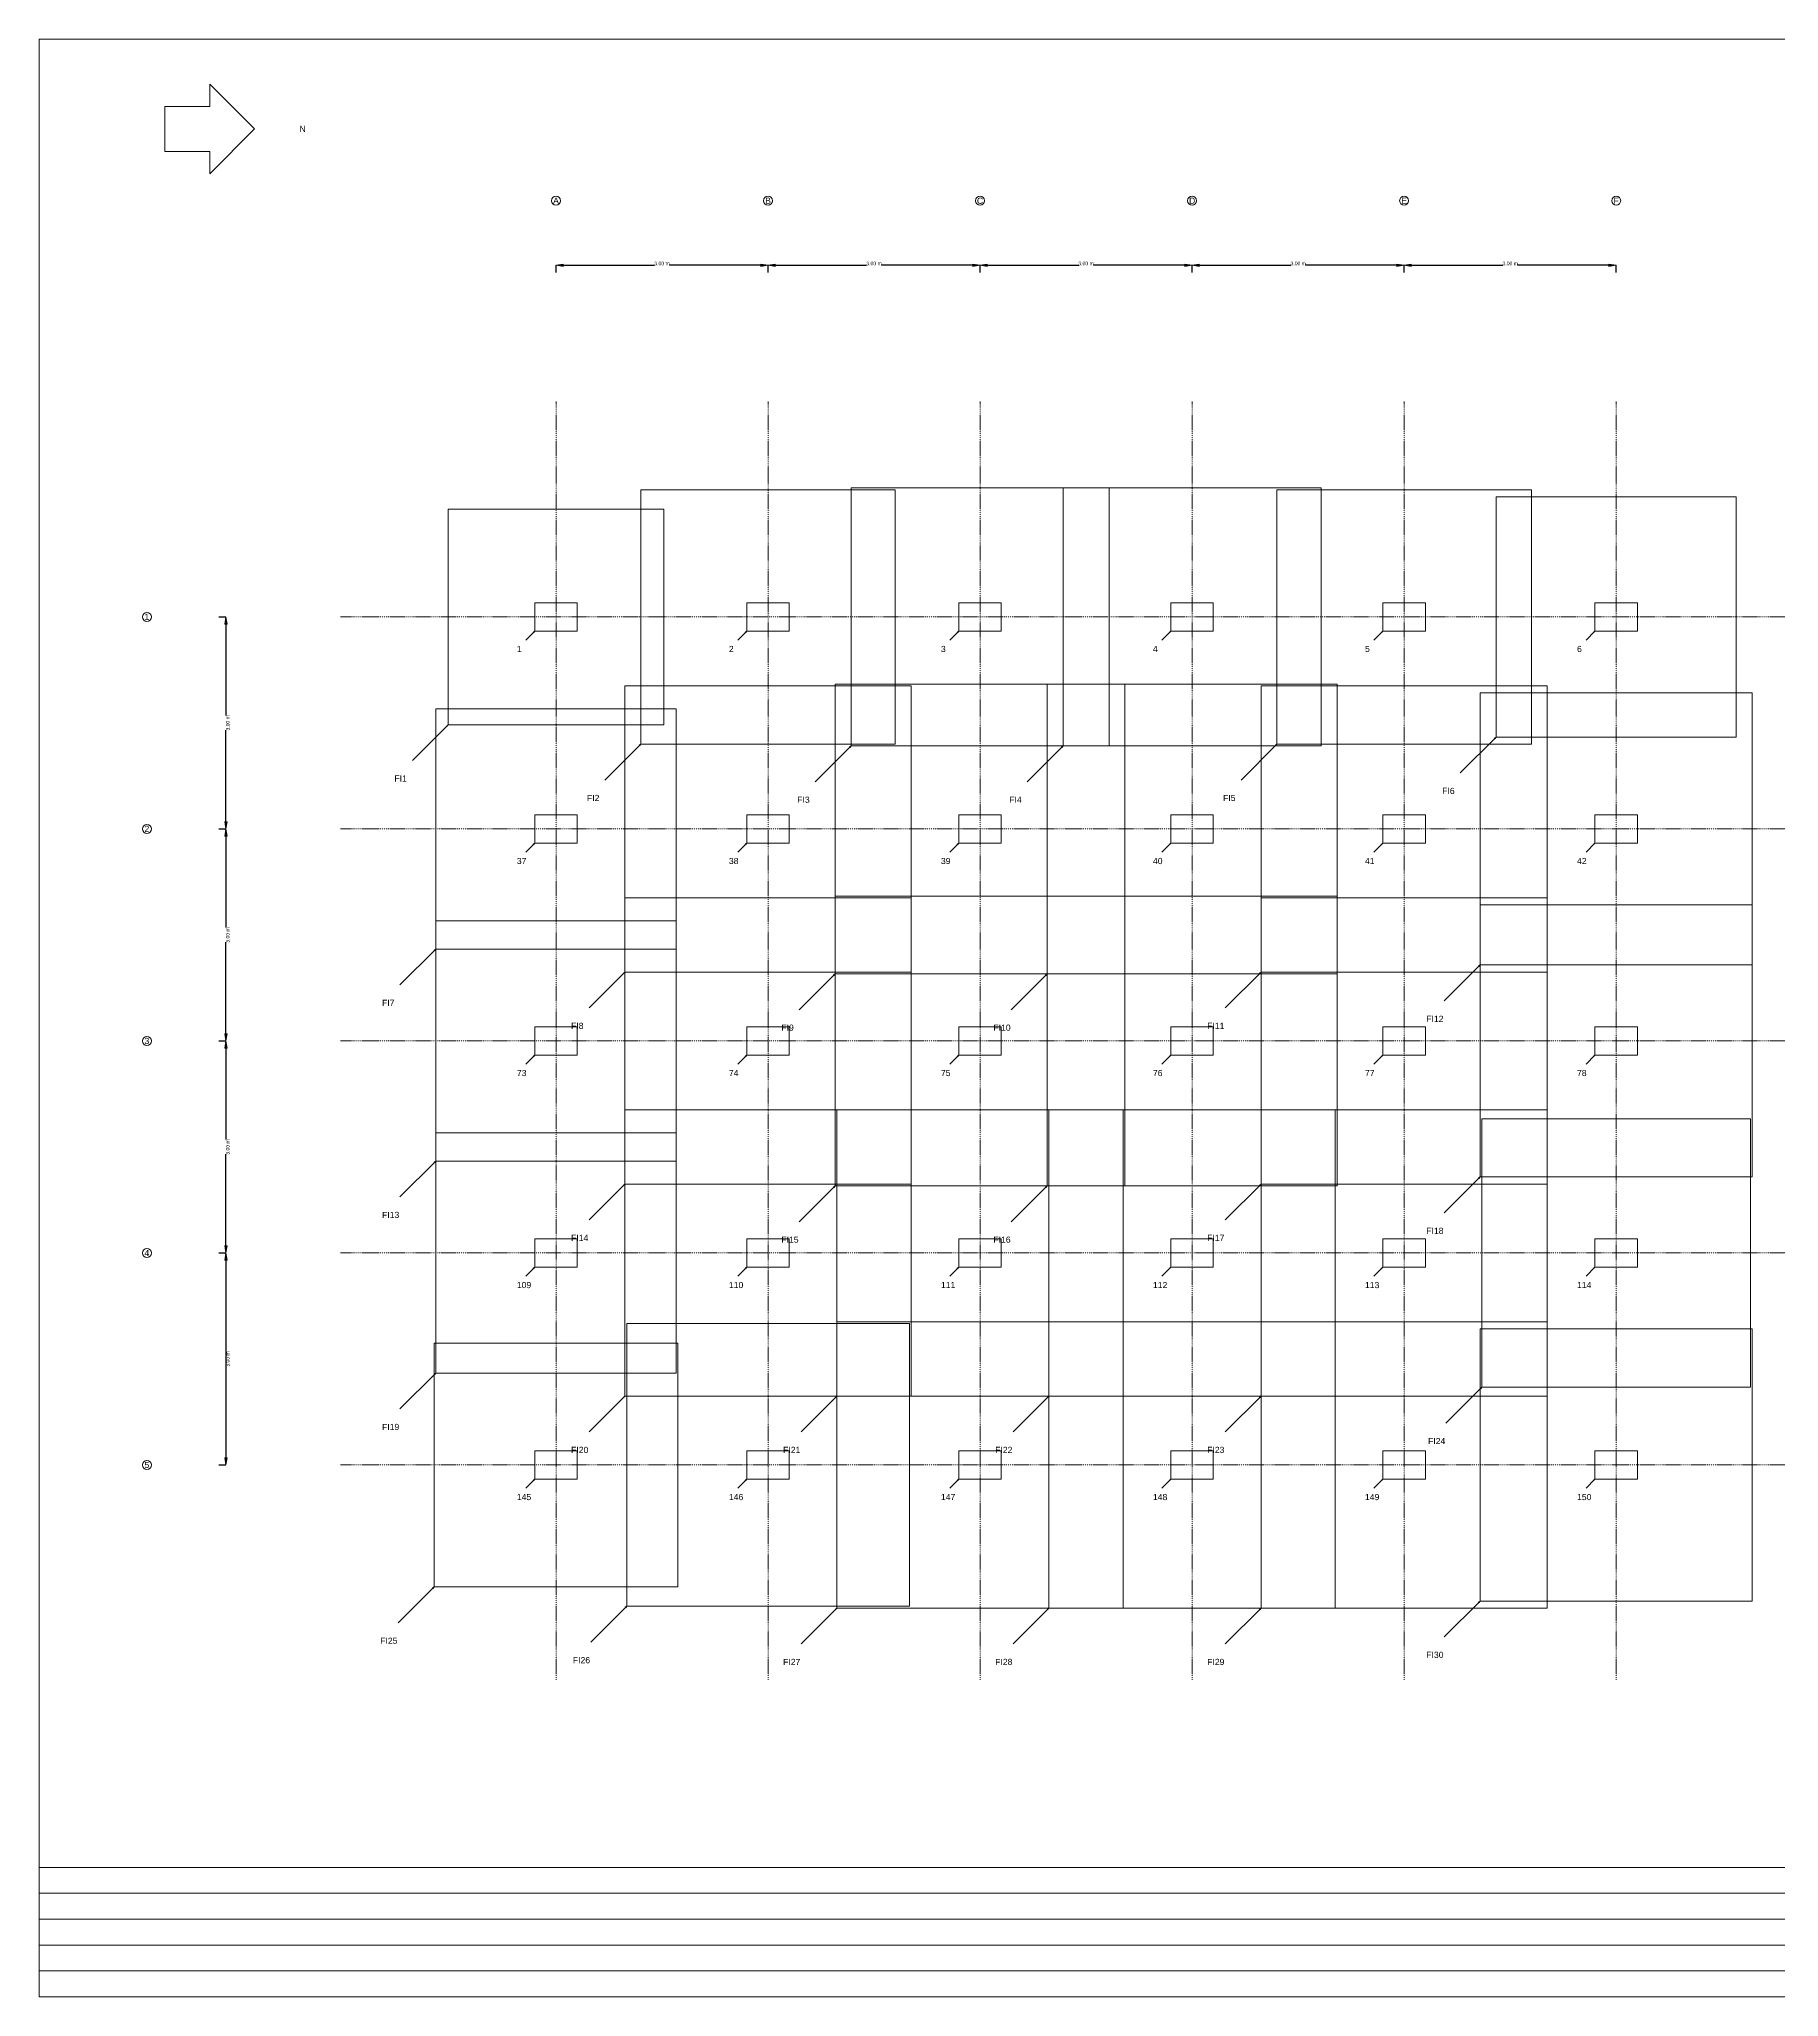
# Model space of a CAD drawing. Header units: inches. Extents: x -473 to 1009, y -319 to 772.
# Drawn here: x -473 to 496, y -319 to 772 of the extents above; entities that cross this region are included whole.
import ezdxf
from ezdxf.enums import TextEntityAlignment as Align

# ---------------------------------------------------------------- set-up
doc = ezdxf.new("R2010")
doc.units = ezdxf.units.IN
doc.header["$MEASUREMENT"] = 0
doc.linetypes.add('DASHDOT', pattern=[1, 0.5, -0.25, 0, -0.25])
doc.layers.get('0').update_dxf_attribs({"lineweight": 0})
doc.styles.get("Standard").update_dxf_attribs({"font": 'arial.ttf'})
doc.dimstyles.new('BC_DimP1', dxfattribs={"dimtxt": 2, "dimasz": 4, "dimexe": 0, "dimexo": 0, "dimgap": 0, "dimtad": 1, "dimdec": 4, "dimzin": 0, "dimdsep": 46, "dimtxsty": 'Standard', "dimblk": 'VDDIM_DEFAULT', "dimcen": 0.09, "dimclre": 82, "dimclrt": 2, "dimadec": 0, "dimazin": 0, "dimtfac": 1, "dimtdec": 4, "dimtix": 1, "dimtmove": 0, "dimatfit": 3, "dimfxl": 0, "dimtolj": 1, "dimtzin": 0, "dimarcsym": 0})

# ---------------------------------------------------------------- blocks, each defined once
blk = doc.blocks.new('VDDIM_DEFAULT')
at = {"linetype": 'Continuous'}
blk.add_hatch(color=0, dxfattribs=at).paths.add_polyline_path([(0, 0), (-1, -0.1665), (-1, 0.1665)], flags=0)
at = {"color": 0, "linetype": 'Continuous'}
blk.add_lwpolyline([(0, 0), (-1, -0.1665), (-1, 0.1665), (0, 0)], dxfattribs=at)
blk = doc.blocks.new('*D4')
at = {"color": 82, "lineweight": -2}
for p, q in [((-185.1, 641.6), (-185.1, 645.6)), ((-67, 641.6), (-67, 645.6))]:
    blk.add_line(p, q, dxfattribs=at)
at = {"color": 0, "lineweight": -2}
for p, q in [((-181.1, 645.6), (-130.2, 645.6)), ((-71, 645.6), (-122, 645.6))]:
    blk.add_line(p, q, dxfattribs=at)
at = {"layer": 'Defpoints', "color": 0}
for p in [(-67, 645.6), (-185.1, 641.6), (-67, 641.6)]:
    blk.add_point(p, dxfattribs=at)
at = {"color": 0, "lineweight": -2, "xscale": 4, "yscale": 4, "zscale": 4, "rotation": 180}
blk.add_blockref('VDDIM_DEFAULT', (-185.1, 645.6), dxfattribs=at)
at = {"color": 0, "lineweight": -2, "xscale": 4, "yscale": 4, "zscale": 4}
blk.add_blockref('VDDIM_DEFAULT', (-67, 645.6), dxfattribs=at)
at = {"color": 2, "insert": (-126.1, 646.6), "char_height": 2, "attachment_point": 5}
blk.add_mtext('3.00 m', dxfattribs=at)
blk = doc.blocks.new('*D5')
at = {"color": 82, "lineweight": -2}
for p, q in [((-67, 641.6), (-67, 645.6)), ((51.1, 641.6), (51.1, 645.6))]:
    blk.add_line(p, q, dxfattribs=at)
at = {"color": 0, "lineweight": -2}
for p, q in [((-63, 645.6), (-12.1, 645.6)), ((47.1, 645.6), (-3.9, 645.6))]:
    blk.add_line(p, q, dxfattribs=at)
at = {"layer": 'Defpoints', "color": 0}
for p in [(51.1, 645.6), (-67, 641.6), (51.1, 641.6)]:
    blk.add_point(p, dxfattribs=at)
at = {"color": 0, "lineweight": -2, "xscale": 4, "yscale": 4, "zscale": 4, "rotation": 180}
blk.add_blockref('VDDIM_DEFAULT', (-67, 645.6), dxfattribs=at)
at = {"color": 0, "lineweight": -2, "xscale": 4, "yscale": 4, "zscale": 4}
blk.add_blockref('VDDIM_DEFAULT', (51.1, 645.6), dxfattribs=at)
at = {"color": 2, "insert": (-8, 646.6), "char_height": 2, "attachment_point": 5}
blk.add_mtext('3.00 m', dxfattribs=at)
blk = doc.blocks.new('*D6')
at = {"color": 82, "lineweight": -2}
for p, q in [((51.1, 641.6), (51.1, 645.6)), ((169.2, 641.6), (169.2, 645.6))]:
    blk.add_line(p, q, dxfattribs=at)
at = {"color": 0, "lineweight": -2}
for p, q in [((55.1, 645.6), (106.1, 645.6)), ((165.2, 645.6), (114.2, 645.6))]:
    blk.add_line(p, q, dxfattribs=at)
at = {"layer": 'Defpoints', "color": 0}
for p in [(169.2, 645.6), (51.1, 641.6), (169.2, 641.6)]:
    blk.add_point(p, dxfattribs=at)
at = {"color": 0, "lineweight": -2, "xscale": 4, "yscale": 4, "zscale": 4, "rotation": 180}
blk.add_blockref('VDDIM_DEFAULT', (51.1, 645.6), dxfattribs=at)
at = {"color": 0, "lineweight": -2, "xscale": 4, "yscale": 4, "zscale": 4}
blk.add_blockref('VDDIM_DEFAULT', (169.2, 645.6), dxfattribs=at)
at = {"color": 2, "insert": (110.1, 646.6), "char_height": 2, "attachment_point": 5}
blk.add_mtext('3.00 m', dxfattribs=at)
blk = doc.blocks.new('*D7')
at = {"color": 82, "lineweight": -2}
for p, q in [((169.2, 641.6), (169.2, 645.6)), ((287.3, 641.6), (287.3, 645.6))]:
    blk.add_line(p, q, dxfattribs=at)
at = {"color": 0, "lineweight": -2}
for p, q in [((173.2, 645.6), (224.2, 645.6)), ((283.3, 645.6), (232.3, 645.6))]:
    blk.add_line(p, q, dxfattribs=at)
at = {"layer": 'Defpoints', "color": 0}
for p in [(287.3, 645.6), (169.2, 641.6), (287.3, 641.6)]:
    blk.add_point(p, dxfattribs=at)
at = {"color": 0, "lineweight": -2, "xscale": 4, "yscale": 4, "zscale": 4, "rotation": 180}
blk.add_blockref('VDDIM_DEFAULT', (169.2, 645.6), dxfattribs=at)
at = {"color": 0, "lineweight": -2, "xscale": 4, "yscale": 4, "zscale": 4}
blk.add_blockref('VDDIM_DEFAULT', (287.3, 645.6), dxfattribs=at)
at = {"color": 2, "insert": (228.3, 646.6), "char_height": 2, "attachment_point": 5}
blk.add_mtext('3.00 m', dxfattribs=at)
blk = doc.blocks.new('*D8')
at = {"color": 82, "lineweight": -2}
for p, q in [((287.3, 641.6), (287.3, 645.6)), ((405.4, 641.6), (405.4, 645.6))]:
    blk.add_line(p, q, dxfattribs=at)
at = {"color": 0, "lineweight": -2}
for p, q in [((291.3, 645.6), (342.3, 645.6)), ((401.4, 645.6), (350.4, 645.6))]:
    blk.add_line(p, q, dxfattribs=at)
at = {"layer": 'Defpoints', "color": 0}
for p in [(405.4, 645.6), (287.3, 641.6), (405.4, 641.6)]:
    blk.add_point(p, dxfattribs=at)
at = {"color": 0, "lineweight": -2, "xscale": 4, "yscale": 4, "zscale": 4, "rotation": 180}
blk.add_blockref('VDDIM_DEFAULT', (287.3, 645.6), dxfattribs=at)
at = {"color": 0, "lineweight": -2, "xscale": 4, "yscale": 4, "zscale": 4}
blk.add_blockref('VDDIM_DEFAULT', (405.4, 645.6), dxfattribs=at)
at = {"color": 2, "insert": (346.4, 646.6), "char_height": 2, "attachment_point": 5}
blk.add_mtext('3.00 m', dxfattribs=at)
blk = doc.blocks.new('*D9')
at = {"color": 82, "lineweight": -2}
for p, q in [((-373, 449.7), (-369, 449.7)), ((-373, 331.6), (-369, 331.6))]:
    blk.add_line(p, q, dxfattribs=at)
at = {"color": 0, "lineweight": -2}
for p, q in [((-369, 445.7), (-369, 394.7)), ((-369, 335.6), (-369, 386.6))]:
    blk.add_line(p, q, dxfattribs=at)
at = {"layer": 'Defpoints', "color": 0}
for p in [(-373, 449.7), (-373, 331.6), (-369, 331.6)]:
    blk.add_point(p, dxfattribs=at)
at = {"color": 0, "lineweight": -2, "xscale": 4, "yscale": 4, "zscale": 4}
for p, rotation in [((-369, 449.7), 90), ((-369, 331.6), 270)]:
    blk.add_blockref('VDDIM_DEFAULT', p, dxfattribs=dict(at, rotation=rotation))
at = {"color": 2, "insert": (-368, 390.7), "char_height": 2, "attachment_point": 5, "rotation": 90}
blk.add_mtext('3.00 m', dxfattribs=at)
blk = doc.blocks.new('*D10')
at = {"color": 82, "lineweight": -2}
for p, q in [((-373, 331.6), (-369, 331.6)), ((-373, 213.5), (-369, 213.5))]:
    blk.add_line(p, q, dxfattribs=at)
at = {"color": 0, "lineweight": -2}
for p, q in [((-369, 327.6), (-369, 276.6)), ((-369, 217.5), (-369, 268.5))]:
    blk.add_line(p, q, dxfattribs=at)
at = {"layer": 'Defpoints', "color": 0}
for p in [(-373, 331.6), (-373, 213.5), (-369, 213.5)]:
    blk.add_point(p, dxfattribs=at)
at = {"color": 0, "lineweight": -2, "xscale": 4, "yscale": 4, "zscale": 4}
for p, rotation in [((-369, 331.6), 90), ((-369, 213.5), 270)]:
    blk.add_blockref('VDDIM_DEFAULT', p, dxfattribs=dict(at, rotation=rotation))
at = {"color": 2, "insert": (-368, 272.5), "char_height": 2, "attachment_point": 5, "rotation": 90}
blk.add_mtext('3.00 m', dxfattribs=at)
blk = doc.blocks.new('*D11')
at = {"color": 82, "lineweight": -2}
for p, q in [((-373, 213.5), (-369, 213.5)), ((-373, 95.4), (-369, 95.4))]:
    blk.add_line(p, q, dxfattribs=at)
at = {"color": 0, "lineweight": -2}
for p, q in [((-369, 209.5), (-369, 158.5)), ((-369, 99.4), (-369, 150.4))]:
    blk.add_line(p, q, dxfattribs=at)
at = {"layer": 'Defpoints', "color": 0}
for p in [(-373, 213.5), (-373, 95.4), (-369, 95.4)]:
    blk.add_point(p, dxfattribs=at)
at = {"color": 0, "lineweight": -2, "xscale": 4, "yscale": 4, "zscale": 4}
for p, rotation in [((-369, 213.5), 90), ((-369, 95.4), 270)]:
    blk.add_blockref('VDDIM_DEFAULT', p, dxfattribs=dict(at, rotation=rotation))
at = {"color": 2, "insert": (-368, 154.4), "char_height": 2, "attachment_point": 5, "rotation": 90}
blk.add_mtext('3.00 m', dxfattribs=at)
blk = doc.blocks.new('*D12')
at = {"color": 82, "lineweight": -2}
for p, q in [((-373, 95.4), (-369, 95.4)), ((-373, -22.7), (-369, -22.7))]:
    blk.add_line(p, q, dxfattribs=at)
at = {"color": 0, "lineweight": -2}
blk.add_line((-369, 91.4), (-369, -18.7), dxfattribs=at)
at = {"layer": 'Defpoints', "color": 0}
for p in [(-373, 95.4), (-373, -22.7), (-369, -22.7)]:
    blk.add_point(p, dxfattribs=at)
at = {"color": 0, "lineweight": -2, "xscale": 4, "yscale": 4, "zscale": 4}
for p, rotation in [((-369, 95.4), 90), ((-369, -22.7), 270)]:
    blk.add_blockref('VDDIM_DEFAULT', p, dxfattribs=dict(at, rotation=rotation))
at = {"color": 2, "insert": (-368, 36.3), "char_height": 2, "attachment_point": 5, "rotation": 90}
blk.add_mtext('3.00 m', dxfattribs=at)

msp = doc.modelspace()

# ---------------------------------------------------------------- hatches: boundary and pattern name
at = {"lineweight": 0}
for points in [[(-196.94436, 441.84027), (-197.81038, 441.34027), (-197.44436, 440.97424)], [(-78.83412, 441.84027), (-79.70014, 441.34027), (-79.33412, 440.97424)], [(39.27612, 441.84027), (38.4101, 441.34027), (38.77612, 440.97424)], [(157.38636, 441.84027), (156.52034, 441.34027), (156.88636, 440.97424)], [(275.4966, 441.84027), (274.63058, 441.34027), (274.9966, 440.97424)], [(393.60684, 441.84027), (392.74082, 441.34027), (393.10684, 440.97424)], [(-245.1727, 389.67492), (-246.03873, 389.17492), (-245.6727, 388.80889)], [(338.48873, 382.78515), (337.62271, 382.28515), (337.98873, 381.91913)], [(-137.88924, 378.84814), (-138.75526, 378.34814), (-138.38924, 377.98212)], [(-20.76325, 377.86389), (-21.62927, 377.36389), (-21.26325, 376.99787)], [(97.34699, 377.86389), (96.48097, 377.36389), (96.84699, 376.99787)], [(216.44148, 378.84814), (215.57546, 378.34814), (215.94148, 377.98212)], [(-196.94436, 323.73003), (-197.81038, 323.23003), (-197.44436, 322.864)], [(-78.83412, 323.73003), (-79.70014, 323.23003), (-79.33412, 322.864)], [(39.27612, 323.73003), (38.4101, 323.23003), (38.77612, 322.864)], [(157.38636, 323.73003), (156.52034, 323.23003), (156.88636, 322.864)], [(275.4966, 323.73003), (274.63058, 323.23003), (274.9966, 322.864)], [(393.60684, 323.73003), (392.74082, 323.23003), (393.10684, 322.864)], [(-252.06247, 264.67491), (-252.92849, 264.17491), (-252.56247, 263.80889)], [(-146.7475, 251.87964), (-147.61353, 251.37964), (-147.2475, 251.01361)], [(-29.62151, 250.89538), (-30.48754, 250.39538), (-30.12151, 250.02936)], [(88.48873, 250.89538), (87.6227, 250.39538), (87.98873, 250.02936)], [(207.58322, 251.87964), (206.71719, 251.37964), (207.08322, 251.01361)], [(329.63047, 255.81664), (328.76444, 255.31664), (329.13047, 254.95062)], [(-196.94436, 205.61979), (-197.81038, 205.11979), (-197.44436, 204.75376)], [(-78.83412, 205.61979), (-79.70014, 205.11979), (-79.33412, 204.75376)], [(39.27612, 205.61979), (38.4101, 205.11979), (38.77612, 204.75376)], [(157.38636, 205.61979), (156.52034, 205.11979), (156.88636, 204.75376)], [(275.4966, 205.61979), (274.63058, 205.11979), (274.9966, 204.75376)], [(393.60684, 205.61979), (392.74082, 205.11979), (393.10684, 204.75376)], [(-252.06247, 146.56467), (-252.92849, 146.06467), (-252.56247, 145.69865)], [(-146.7475, 133.7694), (-147.61353, 133.2694), (-147.2475, 132.90337)], [(-29.62151, 132.78514), (-30.48754, 132.28514), (-30.12151, 131.91912)], [(88.48873, 132.78514), (87.6227, 132.28514), (87.98873, 131.91912)], [(207.58322, 133.7694), (206.71719, 133.2694), (207.08322, 132.90337)], [(329.63047, 137.7064), (328.76444, 137.2064), (329.13047, 136.84038)], [(-196.94436, 87.50955), (-197.81038, 87.00955), (-197.44436, 86.64352)], [(-78.83412, 87.50955), (-79.70014, 87.00955), (-79.33412, 86.64352)], [(39.27612, 87.50955), (38.4101, 87.00955), (38.77612, 86.64352)], [(157.38636, 87.50955), (156.52034, 87.00955), (156.88636, 86.64352)], [(275.4966, 87.50955), (274.63058, 87.00955), (274.9966, 86.64352)], [(393.60684, 87.50955), (392.74082, 87.00955), (393.10684, 86.64352)], [(-252.06247, 28.45443), (-252.92849, 27.95443), (-252.56247, 27.58841)], [(-146.7475, 15.65916), (-147.61353, 15.15916), (-147.2475, 14.79313)], [(-28.63726, 15.65916), (-29.50329, 15.15916), (-29.13726, 14.79313)], [(89.47298, 15.65916), (88.60695, 15.15916), (88.97298, 14.79313)], [(207.58322, 15.65916), (206.71719, 15.15916), (207.08322, 14.79313)], [(330.61472, 20.58042), (329.74869, 20.08042), (330.11472, 19.71439)], [(-196.94436, -30.60069), (-197.81038, -31.10069), (-197.44436, -31.46672)], [(-78.83412, -30.60069), (-79.70014, -31.10069), (-79.33412, -31.46672)], [(39.27612, -30.60069), (38.4101, -31.10069), (38.77612, -31.46672)], [(157.38636, -30.60069), (156.52034, -31.10069), (156.88636, -31.46672)], [(275.4966, -30.60069), (274.63058, -31.10069), (274.9966, -31.46672)], [(393.60684, -30.60069), (392.74082, -31.10069), (393.10684, -31.46672)], [(-253.04672, -90.64006), (-253.91274, -91.14006), (-253.54672, -91.50609)], [(-145.76325, -101.46683), (-146.62928, -101.96683), (-146.26325, -102.33286)], [(-28.63726, -102.45108), (-29.50329, -102.95108), (-29.13726, -103.31711)], [(89.47298, -102.45108), (88.60695, -102.95108), (88.97298, -103.31711)], [(207.58322, -102.45108), (206.71719, -102.95108), (207.08322, -103.31711)], [(329.63047, -98.51408), (328.76444, -99.01408), (329.13047, -99.3801)]]:
    msp.add_hatch(color=210, dxfattribs=at).paths.add_polyline_path(points, flags=0)

# ---------------------------------------------------------------- linework, layer by layer
at = {"color": 252, "lineweight": 0}
for p, q in [((1009.13873, 771.567), (-473.04672, 771.567)), ((-473.04672, 771.567), (-473.04672, -319.02947)), ((-473.04672, -246.88081), (515.07691, -246.88081)), ((-473.04672, -261.31055), (515.07691, -261.31055)), ((-473.04672, -275.74028), (515.07691, -275.74028)), ((-473.04672, -290.17001), (515.07691, -290.17001)), ((-473.04672, -304.59974), (515.07691, -304.59974)), ((-473.04672, -319.02947), (1009.13873, -319.02947)), ((21.0151, -319.02947), (21.0151, -319.02947))]:
    msp.add_line(p, q, dxfattribs=at)
at = {"color": 50, "lineweight": 0}
for p, q in [((-378.04672, 734.06468), (-378.04672, 746.56468)), ((-378.04672, 746.56468), (-353.04672, 721.56468)), ((-403.04672, 734.06468), (-378.04672, 734.06468)), ((-403.04672, 709.06468), (-403.04672, 734.06468)), ((-353.04672, 721.56468), (-378.04672, 696.56468)), ((-378.04672, 709.06468), (-403.04672, 709.06468)), ((-378.04672, 696.56468), (-378.04672, 709.06468)), ((-137.88924, 520.58043), (3.84305, 520.58043)), ((-137.88924, 378.84814), (-137.88924, 520.58043)), ((-20.76325, 521.56468), (122.93754, 521.56468)), ((-20.76325, 377.86389), (-20.76325, 521.56468)), ((3.84305, 520.58043), (3.84305, 378.84814)), ((97.34699, 521.56468), (241.04778, 521.56468)), ((97.34699, 377.86389), (97.34699, 521.56468)), ((122.93754, 521.56468), (122.93754, 377.86389)), ((216.44148, 520.58043), (358.17377, 520.58043)), ((216.44148, 378.84814), (216.44148, 520.58043)), ((241.04778, 521.56468), (241.04778, 377.86389)), ((338.48873, 516.64342), (472.347, 516.64342)), ((338.48873, 382.78515), (338.48873, 516.64342)), ((358.17377, 520.58043), (358.17377, 378.84814)), ((472.347, 516.64342), (472.347, 382.78515)), ((-245.1727, 509.75366), (-125.09396, 509.75366)), ((-245.1727, 389.67492), (-245.1727, 509.75366)), ((-125.09396, 509.75366), (-125.09396, 389.67492)), ((-196.94436, 457.5883), (-173.32231, 457.5883)), ((-196.94436, 441.84027), (-196.94436, 457.5883)), ((-173.32231, 457.5883), (-173.32231, 441.84027)), ((-78.83412, 457.5883), (-55.21207, 457.5883)), ((-78.83412, 441.84027), (-78.83412, 457.5883)), ((-55.21207, 457.5883), (-55.21207, 441.84027)), ((39.27612, 457.5883), (62.89817, 457.5883)), ((39.27612, 441.84027), (39.27612, 457.5883)), ((62.89817, 457.5883), (62.89817, 441.84027)), ((157.38636, 457.5883), (181.00841, 457.5883)), ((157.38636, 441.84027), (157.38636, 457.5883)), ((181.00841, 457.5883), (181.00841, 441.84027)), ((275.4966, 457.5883), (299.11865, 457.5883)), ((275.4966, 441.84027), (275.4966, 457.5883)), ((299.11865, 457.5883), (299.11865, 441.84027)), ((393.60684, 457.5883), (417.22889, 457.5883)), ((393.60684, 441.84027), (393.60684, 457.5883)), ((417.22889, 457.5883), (417.22889, 441.84027)), ((-173.32231, 441.84027), (-196.94436, 441.84027)), ((-55.21207, 441.84027), (-78.83412, 441.84027)), ((62.89817, 441.84027), (39.27612, 441.84027)), ((181.00841, 441.84027), (157.38636, 441.84027)), ((299.11865, 441.84027), (275.4966, 441.84027)), ((417.22889, 441.84027), (393.60684, 441.84027)), ((-146.7475, 411.32846), (12.70132, 411.32846)), ((-146.7475, 251.87964), (-146.7475, 411.32846)), ((-29.62151, 412.31271), (131.79581, 412.31271)), ((-29.62151, 250.89538), (-29.62151, 412.31271)), ((12.70132, 411.32846), (12.70132, 251.87964)), ((88.48873, 412.31271), (249.90605, 412.31271)), ((88.48873, 250.89538), (88.48873, 412.31271)), ((131.79581, 412.31271), (131.79581, 250.89538)), ((207.58322, 411.32846), (367.03204, 411.32846)), ((207.58322, 251.87964), (207.58322, 411.32846)), ((249.90605, 412.31271), (249.90605, 250.89538)), ((329.63047, 407.39145), (481.20527, 407.39145)), ((329.63047, 255.81664), (329.63047, 407.39145)), ((367.03204, 411.32846), (367.03204, 251.87964)), ((481.20527, 407.39145), (481.20527, 255.81664)), ((-252.06247, 398.53318), (-118.2042, 398.53318)), ((-252.06247, 264.67491), (-252.06247, 398.53318)), ((-118.2042, 398.53318), (-118.2042, 264.67491)), ((-125.09396, 389.67492), (-245.1727, 389.67492)), ((472.347, 382.78515), (338.48873, 382.78515)), ((3.84305, 378.84814), (-137.88924, 378.84814)), ((122.93754, 377.86389), (-20.76325, 377.86389)), ((241.04778, 377.86389), (97.34699, 377.86389)), ((358.17377, 378.84814), (216.44148, 378.84814)), ((-196.94436, 339.47806), (-173.32231, 339.47806)), ((-196.94436, 323.73003), (-196.94436, 339.47806)), ((-173.32231, 339.47806), (-173.32231, 323.73003)), ((-78.83412, 339.47806), (-55.21207, 339.47806)), ((-78.83412, 323.73003), (-78.83412, 339.47806)), ((-55.21207, 339.47806), (-55.21207, 323.73003)), ((39.27612, 339.47806), (62.89817, 339.47806)), ((39.27612, 323.73003), (39.27612, 339.47806)), ((62.89817, 339.47806), (62.89817, 323.73003)), ((157.38636, 339.47806), (181.00841, 339.47806)), ((157.38636, 323.73003), (157.38636, 339.47806)), ((181.00841, 339.47806), (181.00841, 323.73003)), ((275.4966, 339.47806), (299.11865, 339.47806)), ((275.4966, 323.73003), (275.4966, 339.47806)), ((299.11865, 339.47806), (299.11865, 323.73003)), ((393.60684, 339.47806), (417.22889, 339.47806)), ((393.60684, 323.73003), (393.60684, 339.47806)), ((417.22889, 339.47806), (417.22889, 323.73003)), ((-173.32231, 323.73003), (-196.94436, 323.73003)), ((-55.21207, 323.73003), (-78.83412, 323.73003)), ((62.89817, 323.73003), (39.27612, 323.73003)), ((181.00841, 323.73003), (157.38636, 323.73003)), ((299.11865, 323.73003), (275.4966, 323.73003)), ((417.22889, 323.73003), (393.60684, 323.73003)), ((-146.7475, 293.21822), (12.70132, 293.21822)), ((-146.7475, 133.7694), (-146.7475, 293.21822)), ((-29.62151, 294.20247), (131.79581, 294.20247)), ((-29.62151, 132.78514), (-29.62151, 294.20247)), ((12.70132, 293.21822), (12.70132, 133.7694)), ((88.48873, 294.20247), (249.90605, 294.20247)), ((88.48873, 132.78514), (88.48873, 294.20247)), ((131.79581, 294.20247), (131.79581, 132.78514)), ((207.58322, 293.21822), (367.03204, 293.21822)), ((207.58322, 133.7694), (207.58322, 293.21822)), ((249.90605, 294.20247), (249.90605, 132.78514)), ((329.63047, 289.28121), (481.20527, 289.28121)), ((329.63047, 137.7064), (329.63047, 289.28121)), ((367.03204, 293.21822), (367.03204, 133.7694)), ((481.20527, 289.28121), (481.20527, 137.7064)), ((-252.06247, 280.42294), (-118.2042, 280.42294)), ((-252.06247, 146.56467), (-252.06247, 280.42294)), ((-118.2042, 280.42294), (-118.2042, 146.56467)), ((-118.2042, 264.67491), (-252.06247, 264.67491)), ((12.70132, 251.87964), (-146.7475, 251.87964)), ((131.79581, 250.89538), (-29.62151, 250.89538)), ((249.90605, 250.89538), (88.48873, 250.89538)), ((367.03204, 251.87964), (207.58322, 251.87964)), ((481.20527, 255.81664), (329.63047, 255.81664)), ((-196.94436, 221.36782), (-173.32231, 221.36782)), ((-196.94436, 205.61979), (-196.94436, 221.36782)), ((-173.32231, 221.36782), (-173.32231, 205.61979)), ((-78.83412, 221.36782), (-55.21207, 221.36782)), ((-78.83412, 205.61979), (-78.83412, 221.36782)), ((-55.21207, 221.36782), (-55.21207, 205.61979)), ((39.27612, 221.36782), (62.89817, 221.36782)), ((39.27612, 205.61979), (39.27612, 221.36782)), ((62.89817, 221.36782), (62.89817, 205.61979)), ((157.38636, 221.36782), (181.00841, 221.36782)), ((157.38636, 205.61979), (157.38636, 221.36782)), ((181.00841, 221.36782), (181.00841, 205.61979)), ((275.4966, 221.36782), (299.11865, 221.36782)), ((275.4966, 205.61979), (275.4966, 221.36782)), ((299.11865, 221.36782), (299.11865, 205.61979)), ((393.60684, 221.36782), (417.22889, 221.36782)), ((393.60684, 205.61979), (393.60684, 221.36782)), ((417.22889, 221.36782), (417.22889, 205.61979)), ((-173.32231, 205.61979), (-196.94436, 205.61979)), ((-55.21207, 205.61979), (-78.83412, 205.61979)), ((62.89817, 205.61979), (39.27612, 205.61979)), ((181.00841, 205.61979), (157.38636, 205.61979)), ((299.11865, 205.61979), (275.4966, 205.61979)), ((417.22889, 205.61979), (393.60684, 205.61979)), ((-146.7475, 175.10798), (12.70132, 175.10798)), ((-146.7475, 15.65916), (-146.7475, 175.10798)), ((-28.63726, 175.10798), (130.81156, 175.10798)), ((-28.63726, 15.65916), (-28.63726, 175.10798)), ((12.70132, 175.10798), (12.70132, 15.65916)), ((89.47298, 175.10798), (248.9218, 175.10798)), ((89.47298, 15.65916), (89.47298, 175.10798)), ((130.81156, 175.10798), (130.81156, 15.65916)), ((207.58322, 175.10798), (367.03204, 175.10798)), ((207.58322, 15.65916), (207.58322, 175.10798)), ((248.9218, 175.10798), (248.9218, 15.65916)), ((367.03204, 175.10798), (367.03204, 15.65916)), ((330.61472, 170.18672), (480.22102, 170.18672)), ((330.61472, 20.58042), (330.61472, 170.18672)), ((480.22102, 170.18672), (480.22102, 20.58042)), ((-252.06247, 162.3127), (-118.2042, 162.3127)), ((-252.06247, 28.45443), (-252.06247, 162.3127)), ((-118.2042, 162.3127), (-118.2042, 28.45443)), ((-118.2042, 146.56467), (-252.06247, 146.56467)), ((12.70132, 133.7694), (-146.7475, 133.7694)), ((131.79581, 132.78514), (-29.62151, 132.78514)), ((249.90605, 132.78514), (88.48873, 132.78514)), ((367.03204, 133.7694), (207.58322, 133.7694)), ((481.20527, 137.7064), (329.63047, 137.7064)), ((-196.94436, 103.25758), (-173.32231, 103.25758)), ((-196.94436, 87.50955), (-196.94436, 103.25758)), ((-173.32231, 103.25758), (-173.32231, 87.50955)), ((-78.83412, 103.25758), (-55.21207, 103.25758)), ((-78.83412, 87.50955), (-78.83412, 103.25758)), ((-55.21207, 103.25758), (-55.21207, 87.50955)), ((39.27612, 103.25758), (62.89817, 103.25758)), ((39.27612, 87.50955), (39.27612, 103.25758)), ((62.89817, 103.25758), (62.89817, 87.50955)), ((157.38636, 103.25758), (181.00841, 103.25758)), ((157.38636, 87.50955), (157.38636, 103.25758)), ((181.00841, 103.25758), (181.00841, 87.50955)), ((275.4966, 103.25758), (299.11865, 103.25758)), ((275.4966, 87.50955), (275.4966, 103.25758)), ((299.11865, 103.25758), (299.11865, 87.50955)), ((393.60684, 103.25758), (417.22889, 103.25758)), ((393.60684, 87.50955), (393.60684, 103.25758)), ((417.22889, 103.25758), (417.22889, 87.50955)), ((-173.32231, 87.50955), (-196.94436, 87.50955)), ((-55.21207, 87.50955), (-78.83412, 87.50955)), ((62.89817, 87.50955), (39.27612, 87.50955)), ((181.00841, 87.50955), (157.38636, 87.50955)), ((299.11865, 87.50955), (275.4966, 87.50955)), ((417.22889, 87.50955), (393.60684, 87.50955)), ((-145.76325, 56.01348), (11.71706, 56.01348)), ((-145.76325, -101.46683), (-145.76325, 56.01348)), ((-28.63726, 56.99774), (130.81156, 56.99774)), ((-28.63726, -102.45108), (-28.63726, 56.99774)), ((11.71706, 56.01348), (11.71706, -101.46683)), ((89.47298, 56.99774), (248.9218, 56.99774)), ((89.47298, -102.45108), (89.47298, 56.99774)), ((130.81156, 56.99774), (130.81156, -102.45108)), ((207.58322, 56.99774), (367.03204, 56.99774)), ((207.58322, -102.45108), (207.58322, 56.99774)), ((248.9218, 56.99774), (248.9218, -102.45108)), ((367.03204, 56.99774), (367.03204, -102.45108)), ((-253.04672, 45.18671), (-117.21995, 45.18671)), ((-253.04672, -90.64006), (-253.04672, 45.18671)), ((-117.21995, 45.18671), (-117.21995, -90.64006)), ((329.63047, 53.06073), (481.20527, 53.06073)), ((329.63047, -98.51408), (329.63047, 53.06073)), ((481.20527, 53.06073), (481.20527, -98.51408)), ((-118.2042, 28.45443), (-252.06247, 28.45443)), ((12.70132, 15.65916), (-146.7475, 15.65916)), ((130.81156, 15.65916), (-28.63726, 15.65916)), ((248.9218, 15.65916), (89.47298, 15.65916)), ((367.03204, 15.65916), (207.58322, 15.65916)), ((480.22102, 20.58042), (330.61472, 20.58042)), ((-196.94436, -14.85266), (-173.32231, -14.85266)), ((-196.94436, -30.60069), (-196.94436, -14.85266)), ((-173.32231, -14.85266), (-173.32231, -30.60069)), ((-78.83412, -14.85266), (-55.21207, -14.85266)), ((-78.83412, -30.60069), (-78.83412, -14.85266)), ((-55.21207, -14.85266), (-55.21207, -30.60069)), ((39.27612, -14.85266), (62.89817, -14.85266)), ((39.27612, -30.60069), (39.27612, -14.85266)), ((62.89817, -14.85266), (62.89817, -30.60069)), ((157.38636, -14.85266), (181.00841, -14.85266)), ((157.38636, -30.60069), (157.38636, -14.85266)), ((181.00841, -14.85266), (181.00841, -30.60069)), ((275.4966, -14.85266), (299.11865, -14.85266)), ((275.4966, -30.60069), (275.4966, -14.85266)), ((299.11865, -14.85266), (299.11865, -30.60069)), ((393.60684, -14.85266), (417.22889, -14.85266)), ((393.60684, -30.60069), (393.60684, -14.85266)), ((417.22889, -14.85266), (417.22889, -30.60069)), ((-173.32231, -30.60069), (-196.94436, -30.60069)), ((-55.21207, -30.60069), (-78.83412, -30.60069)), ((62.89817, -30.60069), (39.27612, -30.60069)), ((181.00841, -30.60069), (157.38636, -30.60069)), ((299.11865, -30.60069), (275.4966, -30.60069)), ((417.22889, -30.60069), (393.60684, -30.60069)), ((-117.21995, -90.64006), (-253.04672, -90.64006)), ((11.71706, -101.46683), (-145.76325, -101.46683)), ((130.81156, -102.45108), (-28.63726, -102.45108)), ((248.9218, -102.45108), (89.47298, -102.45108)), ((367.03204, -102.45108), (207.58322, -102.45108)), ((481.20527, -98.51408), (329.63047, -98.51408))]:
    msp.add_line(p, q, dxfattribs=at)
at = {"color": 216, "linetype": 'DASHDOT', "lineweight": 0}
for p, q in [((-185.13333, 569.71429), (-185.13333, -142.72667)), ((-67.02309, 569.71429), (-67.02309, -142.72667)), ((51.08715, 569.71429), (51.08715, -142.72667)), ((169.19739, 569.71429), (169.19739, -142.72667)), ((287.30763, 569.71429), (287.30763, -142.72667)), ((405.41787, 569.71429), (405.41787, -142.72667)), ((-305.13333, 449.71429), (525.41787, 449.71429)), ((-305.13333, 331.60405), (525.41787, 331.60405)), ((-305.13333, 213.49381), (525.41787, 213.49381)), ((-305.13333, 95.38357), (525.41787, 95.38357)), ((-305.13333, -22.72667), (525.41787, -22.72667))]:
    msp.add_line(p, q, dxfattribs=at)
at = {"color": 210, "lineweight": 0}
for p, q in [((-196.94436, 441.84027), (-201.94436, 436.84027)), ((-78.83412, 441.84027), (-83.83412, 436.84027)), ((39.27612, 441.84027), (34.27612, 436.84027)), ((157.38636, 441.84027), (152.38636, 436.84027)), ((275.4966, 441.84027), (270.4966, 436.84027)), ((393.60684, 441.84027), (388.60684, 436.84027)), ((-245.1727, 389.67492), (-265.1727, 369.67492)), ((338.48873, 382.78515), (318.48873, 362.78515)), ((-137.88924, 378.84814), (-157.88924, 358.84814)), ((-20.76325, 377.86389), (-40.76325, 357.86389)), ((97.34699, 377.86389), (77.34699, 357.86389)), ((216.44148, 378.84814), (196.44148, 358.84814)), ((-196.94436, 323.73003), (-201.94436, 318.73003)), ((-78.83412, 323.73003), (-83.83412, 318.73003)), ((39.27612, 323.73003), (34.27612, 318.73003)), ((157.38636, 323.73003), (152.38636, 318.73003)), ((275.4966, 323.73003), (270.4966, 318.73003)), ((393.60684, 323.73003), (388.60684, 318.73003)), ((-252.06247, 264.67491), (-272.06247, 244.67491)), ((-146.7475, 251.87964), (-166.7475, 231.87964)), ((-29.62151, 250.89538), (-49.62151, 230.89538)), ((88.48873, 250.89538), (68.48873, 230.89538)), ((207.58322, 251.87964), (187.58322, 231.87964)), ((329.63047, 255.81664), (309.63047, 235.81664)), ((-196.94436, 205.61979), (-201.94436, 200.61979)), ((-78.83412, 205.61979), (-83.83412, 200.61979)), ((39.27612, 205.61979), (34.27612, 200.61979)), ((157.38636, 205.61979), (152.38636, 200.61979)), ((275.4966, 205.61979), (270.4966, 200.61979)), ((393.60684, 205.61979), (388.60684, 200.61979)), ((-252.06247, 146.56467), (-272.06247, 126.56467)), ((-146.7475, 133.7694), (-166.7475, 113.7694)), ((-29.62151, 132.78514), (-49.62151, 112.78514)), ((88.48873, 132.78514), (68.48873, 112.78514)), ((207.58322, 133.7694), (187.58322, 113.7694)), ((329.63047, 137.7064), (309.63047, 117.7064)), ((-196.94436, 87.50955), (-201.94436, 82.50955)), ((-78.83412, 87.50955), (-83.83412, 82.50955)), ((39.27612, 87.50955), (34.27612, 82.50955)), ((157.38636, 87.50955), (152.38636, 82.50955)), ((275.4966, 87.50955), (270.4966, 82.50955)), ((393.60684, 87.50955), (388.60684, 82.50955)), ((-252.06247, 28.45443), (-272.06247, 8.45443)), ((-146.7475, 15.65916), (-166.7475, -4.34084)), ((-28.63726, 15.65916), (-48.63726, -4.34084)), ((89.47298, 15.65916), (69.47298, -4.34084)), ((207.58322, 15.65916), (187.58322, -4.34084)), ((330.61472, 20.58042), (310.61472, 0.58042)), ((-196.94436, -30.60069), (-201.94436, -35.60069)), ((-78.83412, -30.60069), (-83.83412, -35.60069)), ((39.27612, -30.60069), (34.27612, -35.60069)), ((157.38636, -30.60069), (152.38636, -35.60069)), ((275.4966, -30.60069), (270.4966, -35.60069)), ((393.60684, -30.60069), (388.60684, -35.60069)), ((-253.04672, -90.64006), (-273.04672, -110.64006)), ((-145.76325, -101.46683), (-165.76325, -121.46683)), ((-28.63726, -102.45108), (-48.63726, -122.45108)), ((89.47298, -102.45108), (69.47298, -122.45108)), ((207.58322, -102.45108), (187.58322, -122.45108)), ((329.63047, -98.51408), (309.63047, -118.51408))]:
    msp.add_line(p, q, dxfattribs=at)
for points in [[(-196.94436, 441.84027), (-197.81038, 441.34027), (-197.44436, 440.97424), (-196.94436, 441.84027)], [(-78.83412, 441.84027), (-79.70014, 441.34027), (-79.33412, 440.97424), (-78.83412, 441.84027)], [(39.27612, 441.84027), (38.4101, 441.34027), (38.77612, 440.97424), (39.27612, 441.84027)], [(157.38636, 441.84027), (156.52034, 441.34027), (156.88636, 440.97424), (157.38636, 441.84027)], [(275.4966, 441.84027), (274.63058, 441.34027), (274.9966, 440.97424), (275.4966, 441.84027)], [(393.60684, 441.84027), (392.74082, 441.34027), (393.10684, 440.97424), (393.60684, 441.84027)], [(-245.1727, 389.67492), (-246.03873, 389.17492), (-245.6727, 388.80889), (-245.1727, 389.67492)], [(338.48873, 382.78515), (337.62271, 382.28515), (337.98873, 381.91913), (338.48873, 382.78515)], [(-137.88924, 378.84814), (-138.75526, 378.34814), (-138.38924, 377.98212), (-137.88924, 378.84814)], [(-20.76325, 377.86389), (-21.62927, 377.36389), (-21.26325, 376.99787), (-20.76325, 377.86389)], [(97.34699, 377.86389), (96.48097, 377.36389), (96.84699, 376.99787), (97.34699, 377.86389)], [(216.44148, 378.84814), (215.57546, 378.34814), (215.94148, 377.98212), (216.44148, 378.84814)], [(-196.94436, 323.73003), (-197.81038, 323.23003), (-197.44436, 322.864), (-196.94436, 323.73003)], [(-78.83412, 323.73003), (-79.70014, 323.23003), (-79.33412, 322.864), (-78.83412, 323.73003)], [(39.27612, 323.73003), (38.4101, 323.23003), (38.77612, 322.864), (39.27612, 323.73003)], [(157.38636, 323.73003), (156.52034, 323.23003), (156.88636, 322.864), (157.38636, 323.73003)], [(275.4966, 323.73003), (274.63058, 323.23003), (274.9966, 322.864), (275.4966, 323.73003)], [(393.60684, 323.73003), (392.74082, 323.23003), (393.10684, 322.864), (393.60684, 323.73003)], [(-252.06247, 264.67491), (-252.92849, 264.17491), (-252.56247, 263.80889), (-252.06247, 264.67491)], [(-146.7475, 251.87964), (-147.61353, 251.37964), (-147.2475, 251.01361), (-146.7475, 251.87964)], [(-29.62151, 250.89538), (-30.48754, 250.39538), (-30.12151, 250.02936), (-29.62151, 250.89538)], [(88.48873, 250.89538), (87.6227, 250.39538), (87.98873, 250.02936), (88.48873, 250.89538)], [(207.58322, 251.87964), (206.71719, 251.37964), (207.08322, 251.01361), (207.58322, 251.87964)], [(329.63047, 255.81664), (328.76444, 255.31664), (329.13047, 254.95062), (329.63047, 255.81664)], [(-196.94436, 205.61979), (-197.81038, 205.11979), (-197.44436, 204.75376), (-196.94436, 205.61979)], [(-78.83412, 205.61979), (-79.70014, 205.11979), (-79.33412, 204.75376), (-78.83412, 205.61979)], [(39.27612, 205.61979), (38.4101, 205.11979), (38.77612, 204.75376), (39.27612, 205.61979)], [(157.38636, 205.61979), (156.52034, 205.11979), (156.88636, 204.75376), (157.38636, 205.61979)], [(275.4966, 205.61979), (274.63058, 205.11979), (274.9966, 204.75376), (275.4966, 205.61979)], [(393.60684, 205.61979), (392.74082, 205.11979), (393.10684, 204.75376), (393.60684, 205.61979)], [(-252.06247, 146.56467), (-252.92849, 146.06467), (-252.56247, 145.69865), (-252.06247, 146.56467)], [(-146.7475, 133.7694), (-147.61353, 133.2694), (-147.2475, 132.90337), (-146.7475, 133.7694)], [(-29.62151, 132.78514), (-30.48754, 132.28514), (-30.12151, 131.91912), (-29.62151, 132.78514)], [(88.48873, 132.78514), (87.6227, 132.28514), (87.98873, 131.91912), (88.48873, 132.78514)], [(207.58322, 133.7694), (206.71719, 133.2694), (207.08322, 132.90337), (207.58322, 133.7694)], [(329.63047, 137.7064), (328.76444, 137.2064), (329.13047, 136.84038), (329.63047, 137.7064)], [(-196.94436, 87.50955), (-197.81038, 87.00955), (-197.44436, 86.64352), (-196.94436, 87.50955)], [(-78.83412, 87.50955), (-79.70014, 87.00955), (-79.33412, 86.64352), (-78.83412, 87.50955)], [(39.27612, 87.50955), (38.4101, 87.00955), (38.77612, 86.64352), (39.27612, 87.50955)], [(157.38636, 87.50955), (156.52034, 87.00955), (156.88636, 86.64352), (157.38636, 87.50955)], [(275.4966, 87.50955), (274.63058, 87.00955), (274.9966, 86.64352), (275.4966, 87.50955)], [(393.60684, 87.50955), (392.74082, 87.00955), (393.10684, 86.64352), (393.60684, 87.50955)], [(-252.06247, 28.45443), (-252.92849, 27.95443), (-252.56247, 27.58841), (-252.06247, 28.45443)], [(-146.7475, 15.65916), (-147.61353, 15.15916), (-147.2475, 14.79313), (-146.7475, 15.65916)], [(-28.63726, 15.65916), (-29.50329, 15.15916), (-29.13726, 14.79313), (-28.63726, 15.65916)], [(89.47298, 15.65916), (88.60695, 15.15916), (88.97298, 14.79313), (89.47298, 15.65916)], [(207.58322, 15.65916), (206.71719, 15.15916), (207.08322, 14.79313), (207.58322, 15.65916)], [(330.61472, 20.58042), (329.74869, 20.08042), (330.11472, 19.71439), (330.61472, 20.58042)], [(-196.94436, -30.60069), (-197.81038, -31.10069), (-197.44436, -31.46672), (-196.94436, -30.60069)], [(-78.83412, -30.60069), (-79.70014, -31.10069), (-79.33412, -31.46672), (-78.83412, -30.60069)], [(39.27612, -30.60069), (38.4101, -31.10069), (38.77612, -31.46672), (39.27612, -30.60069)], [(157.38636, -30.60069), (156.52034, -31.10069), (156.88636, -31.46672), (157.38636, -30.60069)], [(275.4966, -30.60069), (274.63058, -31.10069), (274.9966, -31.46672), (275.4966, -30.60069)], [(393.60684, -30.60069), (392.74082, -31.10069), (393.10684, -31.46672), (393.60684, -30.60069)], [(-253.04672, -90.64006), (-253.91274, -91.14006), (-253.54672, -91.50609), (-253.04672, -90.64006)], [(-145.76325, -101.46683), (-146.62928, -101.96683), (-146.26325, -102.33286), (-145.76325, -101.46683)], [(-28.63726, -102.45108), (-29.50329, -102.95108), (-29.13726, -103.31711), (-28.63726, -102.45108)], [(89.47298, -102.45108), (88.60695, -102.95108), (88.97298, -103.31711), (89.47298, -102.45108)], [(207.58322, -102.45108), (206.71719, -102.95108), (207.08322, -103.31711), (207.58322, -102.45108)], [(329.63047, -98.51408), (328.76444, -99.01408), (329.13047, -99.3801), (329.63047, -98.51408)]]:
    msp.add_lwpolyline(points, dxfattribs=at)
at = {"color": 50, "lineweight": 0}
for centre in [(-185.13333, 681.56468), (-67.02309, 681.56468), (51.08715, 681.56468), (169.19739, 681.56468), (287.30763, 681.56468), (405.41787, 681.56468), (-413.04672, 449.71429), (-413.04672, 331.60405), (-413.04672, 213.49381), (-413.04672, 95.38357), (-413.04672, -22.72667)]:
    msp.add_circle(centre, 2.5, dxfattribs=at)

# ---------------------------------------------------------------- texts
at = {"color": 50}
msp.add_text('N', height=3.438, dxfattribs=at).set_placement((-328.04672, 721.56468), align=Align.MIDDLE_LEFT)
for s, p in [('A', (-185.13333, 681.56468)), ('B', (-67.02309, 681.56468)), ('C', (51.08715, 681.56468)), ('D', (169.19739, 681.56468)), ('E', (287.30763, 681.56468)), ('F', (405.41787, 681.56468)), ('1', (-413.04672, 449.71429)), ('2', (-413.04672, 331.60405)), ('3', (-413.04672, 213.49381)), ('4', (-413.04672, 95.38357)), ('5', (-413.04672, -22.72667))]:
    msp.add_text(s, height=3.438, dxfattribs=at).set_placement(p, align=Align.MIDDLE_CENTER)
at = {"color": 130}
for s, p in [('1', (-206.94436, 431.84027)), ('2', (-88.83412, 431.84027)), ('3', (29.27612, 431.84027)), ('4', (147.38636, 431.84027)), ('5', (265.4966, 431.84027)), ('6', (383.60684, 431.84027)), ('FI1', (-275.1727, 359.67492)), ('FI2', (-167.88924, 348.84814)), ('FI3', (-50.76325, 347.86389)), ('FI4', (67.34699, 347.86389)), ('FI5', (186.44148, 348.84814)), ('FI6', (308.48873, 352.78515)), ('37', (-206.94436, 313.73003)), ('38', (-88.83412, 313.73003)), ('39', (29.27612, 313.73003)), ('40', (147.38636, 313.73003)), ('41', (265.4966, 313.73003)), ('42', (383.60684, 313.73003)), ('FI7', (-282.06247, 234.67491)), ('FI8', (-176.7475, 221.87964)), ('FI9', (-59.62151, 220.89538)), ('FI10', (58.48873, 220.89538)), ('FI11', (177.58322, 221.87964)), ('FI12', (299.63047, 225.81664)), ('73', (-206.94436, 195.61979)), ('74', (-88.83412, 195.61979)), ('75', (29.27612, 195.61979)), ('76', (147.38636, 195.61979)), ('77', (265.4966, 195.61979)), ('78', (383.60684, 195.61979)), ('FI13', (-282.06247, 116.56467)), ('FI18', (299.63047, 107.7064)), ('FI14', (-176.7475, 103.7694)), ('FI15', (-59.62151, 102.78514)), ('FI16', (58.48873, 102.78514)), ('FI17', (177.58322, 103.7694)), ('109', (-206.94436, 77.50955)), ('110', (-88.83412, 77.50955)), ('111', (29.27612, 77.50955)), ('112', (147.38636, 77.50955)), ('113', (265.4966, 77.50955)), ('114', (383.60684, 77.50955)), ('FI19', (-282.06247, -1.54557)), ('FI24', (300.61472, -9.41958)), ('FI20', (-176.7475, -14.34084)), ('FI21', (-58.63726, -14.34084)), ('FI22', (59.47298, -14.34084)), ('FI23', (177.58322, -14.34084)), ('145', (-206.94436, -40.60069)), ('146', (-88.83412, -40.60069)), ('147', (29.27612, -40.60069)), ('148', (147.38636, -40.60069)), ('149', (265.4966, -40.60069)), ('150', (383.60684, -40.60069)), ('FI25', (-283.04672, -120.64006)), ('FI26', (-175.76325, -131.46683)), ('FI27', (-58.63726, -132.45108)), ('FI28', (59.47298, -132.45108)), ('FI29', (177.58322, -132.45108)), ('FI30', (299.63047, -128.51408))]:
    msp.add_text(s, height=3.438, dxfattribs=at).set_placement(p, align=Align.MIDDLE_LEFT)

# ---------------------------------------------------------------- dimensions: what is measured, and where the dimension line sits
at = {"color": 1}
for p1, p2, picture, middle in [((-185.13333, 641.56468), (-67.02309, 641.56468), '*D4', (-126.07821, 646.58568)), ((-67.02309, 641.56468), (51.08715, 641.56468), '*D5', (-7.96797, 646.58568)), ((51.08715, 641.56468), (169.19739, 641.56468), '*D6', (110.14227, 646.58568)), ((169.19739, 641.56468), (287.30763, 641.56468), '*D7', (228.25251, 646.58568)), ((287.30763, 641.56468), (405.41787, 641.56468), '*D8', (346.36275, 646.58568)), ((-373.04672, 449.71429), (-373.04672, 331.60405), '*D9', (-368.02572, 390.65917)), ((-373.04672, 331.60405), (-373.04672, 213.49381), '*D10', (-368.02572, 272.54893)), ((-373.04672, 213.49381), (-373.04672, 95.38357), '*D11', (-368.02572, 154.43869)), ((-373.04672, 95.38357), (-373.04672, -22.72667), '*D12', (-368.02572, 36.32845))]:
    dim = msp.add_aligned_dim(p1=p1, p2=p2, distance=4, text='3.00 m', dimstyle='BC_DimP1', dxfattribs=at)
    dim.commit()
    dim.dimension.update_dxf_attribs({"geometry": picture, "text_midpoint": middle})

doc.saveas('drawing.dxf')
